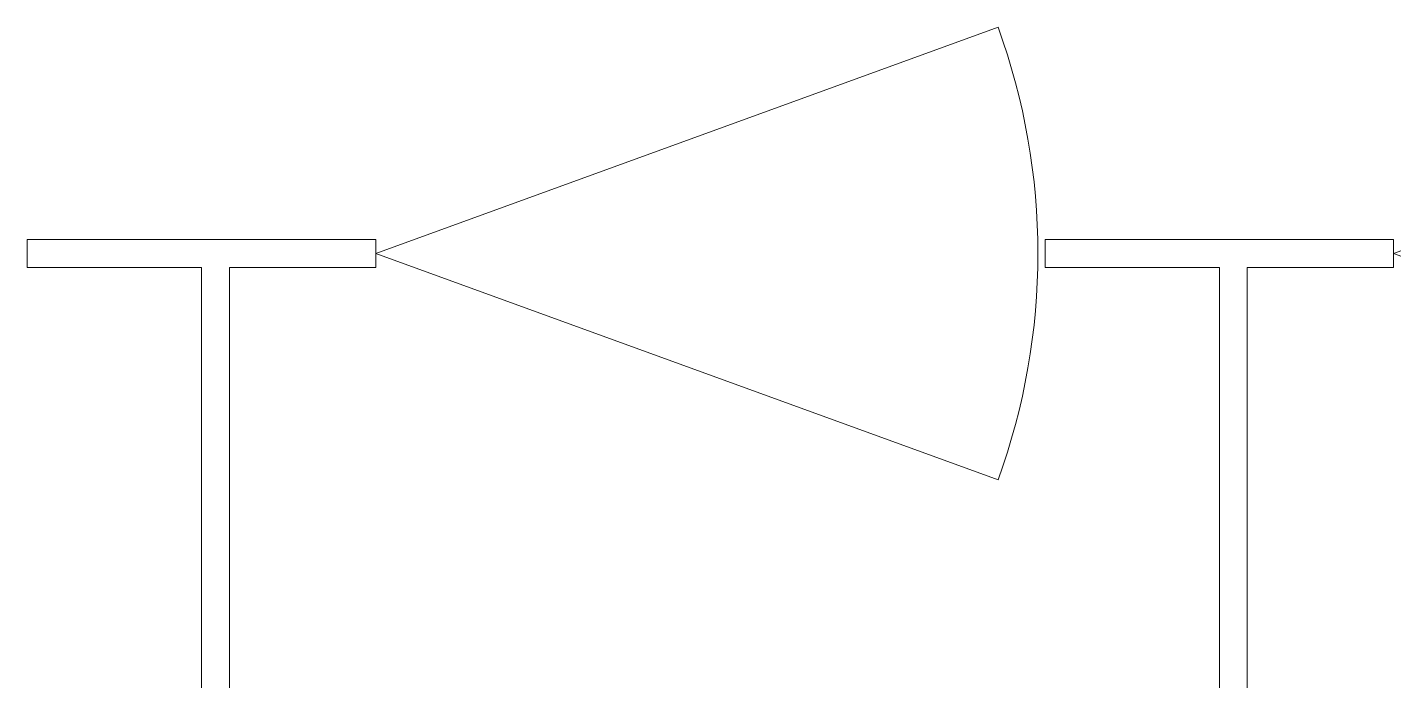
# Model space of a CAD drawing. Header units: millimetres. Extents: x -4000 to 187956, y -58990 to 162485.
# Drawn here: x 1244 to 2469, y 78354 to 78941 of the extents above; entities that cross this region are included whole.
import ezdxf

# ---------------------------------------------------------------- set-up
doc = ezdxf.new("R2010")
doc.units = ezdxf.units.MM
doc.layers.add('A-DOOR', color=31, linetype='Continuous', lineweight=13)
doc.layers.add('A-WALL', color=113, linetype='Continuous', lineweight=13)

# ---------------------------------------------------------------- blocks, each defined once
blk = doc.blocks.new('cua wc - 600 x 2000mm-535089-FFS - TANG 1')
at = {"layer": 'A-DOOR', "color": 5, "lineweight": 15}
for q in [(-100.3, 203), (-100.3, -203)]:
    blk.add_line((457.5, 0), q, dxfattribs=at)
blk.add_arc((457.5, 0), 593.6, 160, 200, dxfattribs=at)
blk = doc.blocks.new('CMF2_NHAXUONG_A_rvt-1-FFS - TANG 1')
at = {"layer": 'A-WALL', "color": 35, "lineweight": 15}
for p, q in [((1556, 78750), (1243.5, 78750)), ((1243.5, 78725), (1243.5, 78750)), ((1556, 78750), (1556, 78725)), ((2468.5, 78750), (2156, 78750)), ((2156, 78725), (2156, 78750)), ((2468.5, 78750), (2468.5, 78725)), ((1243.5, 78725), (1399.8, 78725)), ((1399.8, 78725), (1399.8, 77550)), ((1424.8, 78725), (1556, 78725)), ((1424.8, 77550), (1424.8, 78725)), ((2156, 78725), (2312.3, 78725)), ((2312.3, 78725), (2312.3, 77550)), ((2337.3, 78725), (2468.5, 78725)), ((2337.3, 77550), (2337.3, 78725))]:
    blk.add_line(p, q, dxfattribs=at)
at = {"layer": 'A-WALL', "color": 50, "lineweight": 15}
for p, q in [((1243.5, 78750), (1556, 78750)), ((1243.5, 78750), (1243.5, 78725)), ((1556, 78725), (1556, 78750)), ((2156, 78750), (2468.5, 78750)), ((2156, 78750), (2156, 78725)), ((1399.8, 78725), (1243.5, 78725)), ((1399.8, 77550), (1399.8, 78725)), ((1556, 78725), (1424.8, 78725)), ((1424.8, 78725), (1424.8, 77550)), ((2312.3, 78725), (2156, 78725)), ((2312.3, 77550), (2312.3, 78725)), ((2468.5, 78725), (2337.3, 78725)), ((2337.3, 78725), (2337.3, 77550))]:
    blk.add_line(p, q, dxfattribs=at)
at = {"layer": 'A-DOOR', "color": 250, "lineweight": 9, "rotation": 180}
for p in [(2013.5, 78737.5), (2926, 78737.5)]:
    blk.add_blockref('cua wc - 600 x 2000mm-535089-FFS - TANG 1', p, dxfattribs=at)

msp = doc.modelspace()

# ---------------------------------------------------------------- block references
at = {"lineweight": 5}
msp.add_blockref('CMF2_NHAXUONG_A_rvt-1-FFS - TANG 1', (0, 0), dxfattribs=at)

doc.saveas('drawing.dxf')
